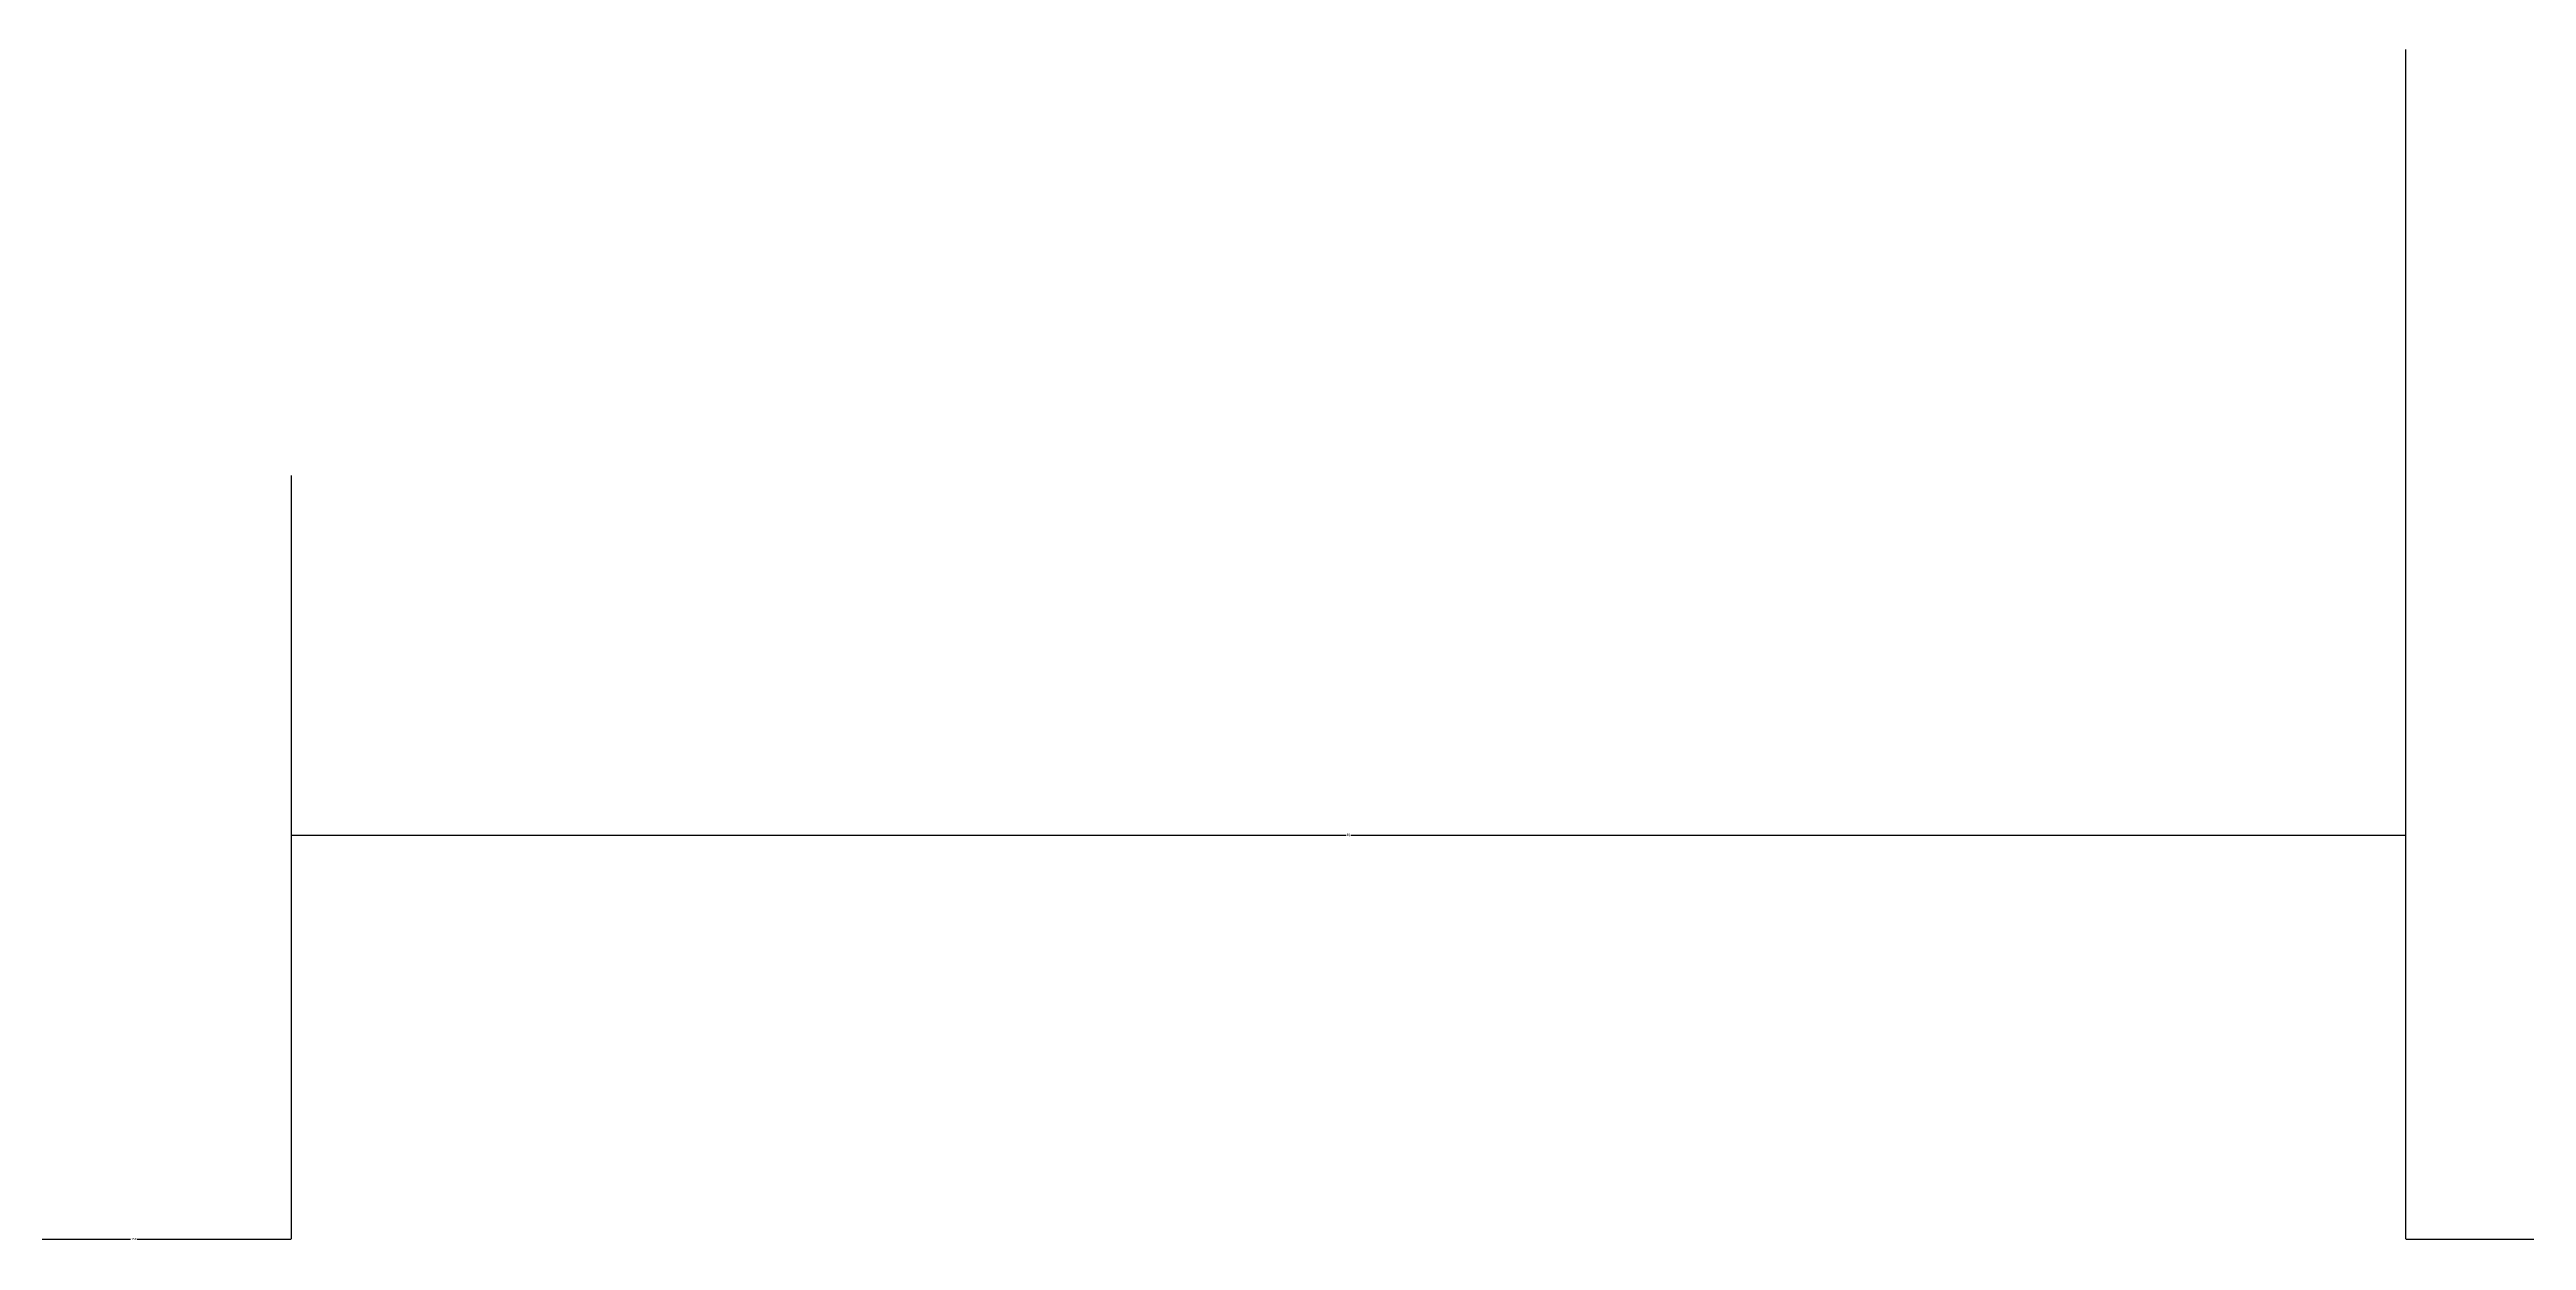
# Model space of a CAD drawing. Header units: metres. Extents: x 30935 to 38949, y 2419 to 5221.
# Drawn here: x 35721 to 36822, y 2801 to 3331 of the extents above; entities that cross this region are included whole.
import ezdxf

# ---------------------------------------------------------------- set-up
doc = ezdxf.new("R2010")
doc.units = ezdxf.units.M
doc.layers.add('PUB_DIM', color=3, linetype='Continuous')
doc.dimstyles.get("Standard").update_dxf_attribs({"dimtxt": 2.5, "dimasz": 2.5, "dimexe": 1.25, "dimexo": 0.625, "dimtad": 1, "dimcen": 2.5, "dimazin": 3, "dimtfac": 1, "dimtmove": 0, "dimatfit": 3})

# ---------------------------------------------------------------- blocks, each defined once
blk = doc.blocks.new('_CLOSEDFILLED')
at = {"color": 0, "linetype": 'BYBLOCK'}
blk.add_solid([(-1, 0.2), (0, 0), (-1, -0.2)], dxfattribs=at)
blk = doc.blocks.new('*D15')
for p, q in [((36768.69, 3107.81), (36768.69, 2801.28)), ((36908.69, 3080.94), (36908.69, 2801.28)), ((36768.94, 2801.28), (36837.19, 2801.28)), ((36840.19, 2801.28), (36908.44, 2801.28))]:
    blk.add_line(p, q)
at = {"layer": 'Defpoints'}
for p in [(36768.69, 3107.81), (36908.69, 3080.94), (36768.69, 2801.28)]:
    blk.add_point(p, dxfattribs=at)
at = {"layer": 'PUB_DIM', "xscale": 0.25, "yscale": 0.25, "rotation": 180}
blk.add_blockref('_CLOSEDFILLED', (36768.69, 2801.28), dxfattribs=at)
at = {"layer": 'PUB_DIM', "xscale": 0.25, "yscale": 0.25}
blk.add_blockref('_CLOSEDFILLED', (36908.69, 2801.28), dxfattribs=at)
at = {"layer": 'PUB_DIM', "insert": (36838.69, 2801.28), "char_height": 1, "attachment_point": 5}
blk.add_mtext('150', dxfattribs=at)
blk = doc.blocks.new('*D16')
for p, q in [((36768.69, 3330.51), (36768.69, 2980.96)), ((35828.69, 3140.94), (35828.69, 2980.96)), ((35828.94, 2980.96), (36297.69, 2980.96)), ((36299.69, 2980.96), (36768.44, 2980.96))]:
    blk.add_line(p, q)
at = {"layer": 'Defpoints'}
for p in [(36768.69, 3330.51), (35828.69, 3140.94), (35828.69, 2980.96)]:
    blk.add_point(p, dxfattribs=at)
at = {"layer": 'PUB_DIM', "xscale": 0.25, "yscale": 0.25, "rotation": 180}
blk.add_blockref('_CLOSEDFILLED', (35828.69, 2980.96), dxfattribs=at)
at = {"layer": 'PUB_DIM', "xscale": 0.25, "yscale": 0.25}
blk.add_blockref('_CLOSEDFILLED', (36768.69, 2980.96), dxfattribs=at)
at = {"layer": 'PUB_DIM', "insert": (36298.69, 2980.96), "char_height": 1, "attachment_point": 5}
blk.add_mtext('EQ', dxfattribs=at)
blk = doc.blocks.new('*D17')
for p, q in [((35688.69, 3107.81), (35688.69, 2801.28)), ((35828.69, 3080.94), (35828.69, 2801.28)), ((35688.94, 2801.28), (35757.19, 2801.28)), ((35760.19, 2801.28), (35828.44, 2801.28))]:
    blk.add_line(p, q)
at = {"layer": 'Defpoints'}
for p in [(35688.69, 3107.81), (35828.69, 3080.94), (35688.69, 2801.28)]:
    blk.add_point(p, dxfattribs=at)
at = {"layer": 'PUB_DIM', "xscale": 0.25, "yscale": 0.25, "rotation": 180}
blk.add_blockref('_CLOSEDFILLED', (35688.69, 2801.28), dxfattribs=at)
at = {"layer": 'PUB_DIM', "xscale": 0.25, "yscale": 0.25}
blk.add_blockref('_CLOSEDFILLED', (35828.69, 2801.28), dxfattribs=at)
at = {"layer": 'PUB_DIM', "insert": (35758.69, 2801.28), "char_height": 1, "attachment_point": 5}
blk.add_mtext('150', dxfattribs=at)

msp = doc.modelspace()

# ---------------------------------------------------------------- dimensions: what is measured, and where the dimension line sits
at = {"layer": 'PUB_DIM'}
for base, p1, p2, text, picture, middle in [((35828.69, 2980.96), (35828.69, 3140.94), (36768.69, 3330.51), 'EQ', '*D16', (36298.69, 2980.96)), ((35688.69, 2801.28), (35688.69, 3107.81), (35828.69, 3080.94), '150', '*D17', (35758.69, 2801.28)), ((36768.69, 2801.28), (36768.69, 3107.81), (36908.69, 3080.94), '150', '*D15', (36838.69, 2801.28))]:
    dim = msp.add_linear_dim(base=base, p1=p1, p2=p2, text=text, dimstyle='Standard', dxfattribs=at)
    dim.commit()
    dim.dimension.update_dxf_attribs({"geometry": picture, "text_midpoint": middle})

doc.saveas('drawing.dxf')
